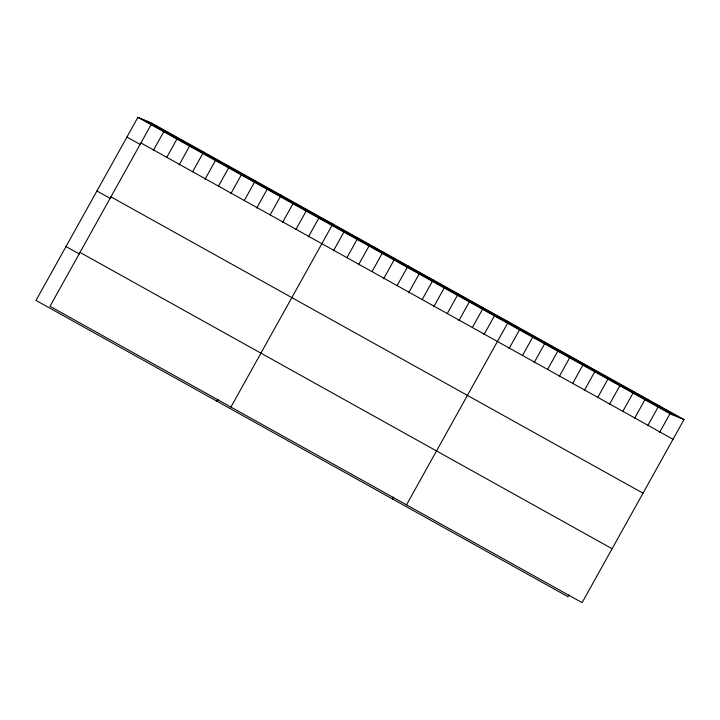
<?xml version="1.0" encoding="UTF-8"?>
<svg xmlns="http://www.w3.org/2000/svg" width="720" height="720" viewBox="0 0 720 720"><rect width="100%" height="100%" fill="white"/><g stroke="black" fill="none" stroke-linecap="round" stroke-linejoin="round"><path stroke-width="1.08" d="M151.911 123.228L50.004 306.315L582.093 602.649L684 419.562L151.911 123.228L137.907 117.351L36 300.438L568.089 596.772L569.16 594.846M153.297 150.516L163.746 131.751M166.779 157.329L177.75 137.628M179.145 164.907L189.594 146.142M192.627 171.729L203.598 152.019M204.993 179.307L215.433 160.533M218.475 186.12L229.437 166.41M230.832 193.698L241.281 174.924M244.314 200.511L255.285 180.801M256.68 208.089L267.129 189.324M270.162 214.902L281.133 195.192M282.519 222.48L292.968 203.715M296.001 229.302L306.972 209.592M216.909 401.193L217.98 399.267M308.367 236.88L318.816 218.106L332.82 223.983L230.913 407.07M333.45 250.848L343.899 232.074M346.932 257.661L357.903 237.951M358.533 264.816L368.982 246.042M372.015 271.629L382.986 251.919M383.616 278.784L394.065 260.019M397.098 285.606L408.069 265.896M408.708 292.761L419.157 273.987M422.19 299.574L433.161 279.864M433.791 306.729L444.24 287.955M447.273 313.542L458.244 293.832M458.874 320.697L469.323 301.923M472.356 327.51L483.327 307.8M392.499 498.978L393.57 497.052M483.957 334.665L494.406 315.891L508.41 321.768L406.503 504.855M509.04 348.633L519.489 329.868M522.522 355.455L533.493 335.745M534.123 362.61L544.572 343.836M547.605 369.423L558.576 349.713M559.215 376.578L569.655 357.804M572.688 383.391L583.659 363.681M584.298 390.546L594.747 371.772M597.78 397.359L608.751 377.649M609.381 404.514L619.83 385.749M622.863 411.327L633.834 391.617M634.464 418.482L644.913 399.717M647.946 425.304L658.917 405.594M659.547 432.459L669.996 413.685L684 419.562M147.285 121.293L679.383 417.618M142.524 119.295L674.613 415.62M137.907 117.351L669.996 413.685M140.94 142.938L673.029 439.272M126.936 137.061L140.337 144.531M110.934 196.857L643.023 493.182M96.93 190.98L110.322 198.441M80.01 252.405L612.108 548.73M66.006 246.528L79.407 253.989"/></g></svg>
